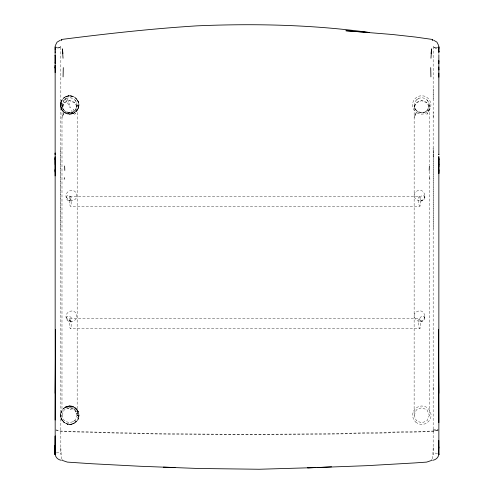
<?xml version="1.0" encoding="UTF-8"?>
<svg xmlns="http://www.w3.org/2000/svg" width="494" height="494" viewBox="0 0 494 494"><rect width="100%" height="100%" fill="white"/><g stroke="black" fill="none" stroke-linecap="round" stroke-linejoin="round"><path stroke-width="0.37" stroke-dasharray="2.47 1.85" d="M64.22 110.73L61.997 105.389L61.978 415.3L64.195 420.684L69.568 422.926L74.94 420.69L77.163 415.3L77.181 105.376L74.816 110.891L72.544 112.36L69.586 112.978L66.684 112.379M433.17 156.839L433.17 150.936M60.663 229.333L60.552 154.282L60.916 148.046M69.79 424.408L73.396 423.673L74.915 422.648C69.524 427.261 60.151 422.247 60.583 415.195L60.743 413.558M60.768 413.62L62.096 410.131L65.103 407.445L63.312 408.655M433.17 99.041L433.17 88.976M433.17 117.245L433.17 112.268M433.17 389.482L433.17 387.024M66.258 197.946C63.973 191.153 74.384 186.954 76.589 194.074C78.318 199.471 71.513 202.682 67.32 200.051C62.374 191.95 77.385 196.945 68.796 200.552M66.295 318.55C64.01 311.757 74.421 307.558 76.632 314.672C78.355 320.069 71.55 323.28 67.357 320.649C62.411 312.548 77.422 317.543 68.839 321.149M416.368 110.73L414.151 105.389L414.126 415.3L416.343 420.684L421.715 422.926L427.094 420.69L429.311 415.3L429.311 179.723M418.832 112.379L421.74 112.978L424.692 112.36L426.97 110.891L429.335 105.395L429.311 165.187M433.195 447.768L432.627 460.303M61.466 459.136L60.805 447.768M61.12 101.517L63.306 99.263L64.097 103.098L63.146 106.334L61.083 101.573L61.818 108.13L60.62 106.673L60.626 103.116L61.083 101.573L60.682 103.684L61.12 101.48L61.176 108.569C65.227 119.48 83.06 112.305 78.219 101.573M74.841 422.883C84.875 416.609 74.792 400.653 64.751 407.482L68.265 408.217L73.26 406.679L74.471 409.52L72.532 409.112L73.26 406.679L71.642 406.167L68.394 406.161L73.18 406.63M60.441 104.963L60.626 103.116L60.441 104.963L61.083 108.353L61.929 109.199L62.028 110.131L64.584 112.657M78.707 103.289L77.916 101.326L78.182 101.529L74.693 97.256L76.162 98.448L78.126 101.356L78.861 104.963L78.182 108.445M79.003 415.195L77.885 417.263L77.614 416.399L77.49 416.695L78.138 418.239L77.743 418.98L78.318 418.677C79.781 415.028 78.855 410.193 75.168 408.248L73.297 406.723M424.803 195.451C423.247 207.684 406.92 196.069 417.868 190.53C425.377 187.584 428.409 202.651 419.468 200.91M424.747 316.049C422.166 329.918 405.833 313.61 419.523 310.825C426.297 310.572 427.007 323.119 419.418 321.508M69.568 196.266L69.098 199.138L69.407 203.584L70.296 206.189L419.962 206.208L420.505 203.596L420.283 199.15L419.492 196.279L69.568 196.266L70.525 197.057L71.179 200.854L71.111 204.849L70.296 206.189M69.568 318.76L69.098 321.631L69.407 326.077L70.296 328.683L419.962 328.701L420.505 326.089L420.283 321.643L419.492 318.772L69.568 318.76L70.525 319.55L71.179 323.348L71.111 327.343L70.296 328.683M78.219 108.353L78.861 104.963L78.305 104.592L77.959 105.704L78.861 104.963A9.213 9.213 0 0 0 65.047 96.985A9.213 9.213 0 0 0 65.047 112.941A9.213 9.213 0 0 0 78.861 104.963M61.997 105.389L62.577 108.266L64.084 110.619L69.586 112.978C73.594 112.342 77.237 109.816 77.181 105.395M414.151 105.389L414.725 108.266L416.238 110.619L421.74 112.978C425.748 112.342 429.391 109.816 429.335 105.395M77.36 110.008L77.533 109.421L76.2 111.446L74.619 112.305L74.347 112.008L74.526 112.354C72.136 114.25 68.969 114.676 66.171 113.49M66.4 423.759L67.944 424.216L68.086 423.759L69.463 423.759L67.944 424.216L66.307 423.722M77.502 420.233L78.318 418.677M78.849 416.868L78.818 417.041A9.213 9.213 0 0 1 63.677 422.086A9.213 9.213 0 0 1 66.881 406.457A9.213 9.213 0 0 1 78.818 417.041M61.978 415.3L64.195 409.921L69.568 407.686L74.94 409.921L77.163 415.3M414.126 415.3L416.349 409.921L421.722 407.686L427.094 409.921L429.311 415.3M61.145 101.461C61.392 99.313 67.993 93.669 65.307 98.991L64.609 97.256C67.604 95.28 71.704 95.28 74.693 97.256L71.5 95.941L69.648 95.75L66.159 96.454M65.998 96.534L64.479 97.337M61.33 418.782L62.083 420.233L60.731 413.515L61.225 411.805M419.492 196.279L418.659 197.075L418.48 200.867L419.017 204.868L419.962 206.208M419.492 318.772L418.659 319.562L418.48 323.36L419.017 327.361L419.962 328.701M66.116 406.778L73.236 406.661M64.751 422.901L65.041 422.666C63.004 423.389 61.559 416.423 63.275 421.709M64.226 99.992L66.69 98.349M416.38 99.992L418.844 98.349M438.857 46.529L436.011 48.498L433.17 46.763L436.011 48.498L437.69 47.523L435.152 47.838L433.17 46.399L433.17 454.591L435.152 453.091L437.69 453.418M63.139 98.448L65.9 96.583M71.463 113.997L74.693 112.675M74.952 110.736L72.544 112.36A7.595 7.595 0 0 1 62.065 106.371A7.595 7.595 0 0 1 70.605 97.843A7.595 7.595 0 0 1 76.582 108.328M427.106 110.736L424.692 112.36A7.595 7.595 0 0 1 414.213 106.371A7.595 7.595 0 0 1 422.759 97.843A7.595 7.595 0 0 1 428.736 108.328M73.254 113.441L74.112 112.972M64.621 407.569L66.19 406.716L64.751 407.482M73.396 423.673L74.254 423.204M71.605 424.229L74.989 422.413L75.397 421.123L75.909 420.913L75.335 421.981L76.342 421.672L77.484 420.258M73.192 421.419L75.051 420.419M66.295 406.679L67.981 406.161L71.309 406.136M68.345 408.192L69.747 407.76M438.11 429.873L432.868 431.046L340.687 433.436A1010.922 188.362 0 0 1 107.112 432.435L61.133 431.046L55.89 429.873M438.11 430.342L432.868 431.515L387.197 432.898A1010.946 188.362 0 0 1 130.163 433.46L61.133 431.515L55.89 430.342M68.894 95.904C65.424 96.046 73.977 96.058 70.432 95.904M56.322 452.893L58.835 452.757L60.83 453.381M433.17 429.706L438.147 429.632M433.17 430.169L438.147 430.095M65.338 407.426L73.273 406.667M68.116 406.136L69.79 405.982M67.968 113.991L70.451 111.829L70.58 112.157L67.802 113.991L71.327 114.021L70.932 113.04L72.643 112.521L72.921 113.219M66.474 406.63L72.89 406.63M71.469 424.253L67.944 424.216M422.29 200.552C415.979 199.539 423.766 191.598 424.828 197.946M422.234 321.149C415.923 320.137 423.716 312.196 424.772 318.55M71.618 200.91C68.722 200.86 66.307 198.316 66.289 195.451M71.655 321.508C68.759 321.464 66.344 318.914 66.326 316.049M73.131 96.435L71.605 96.139L72.754 97.083L71.865 96.447L71.494 96.447L71.661 96.985L66.32 96.509L70.648 107.488L70.012 107.68L64.609 97.256M77.502 410.15L76.304 408.68M55.143 46.578L57.989 48.116L60.83 46.732L57.989 48.116L56.322 47.523L57.989 47.943L59.651 47.523L60.83 46.399L60.83 454.591M63.195 111.52L64.566 112.638M74.86 407.501L76.978 410.045L75.551 409.742L75.681 410.15L74.742 410.15L74.613 409.853L76.644 410.15L77.712 411.737L75.545 412.076L75.304 411.496L78.355 411.805L76.298 413.861L76.064 413.305L77.589 412.57L77.614 414.145L78.163 412.404L78.824 413.379M427.119 100.004L428.761 102.468M74.965 100.004L76.607 102.468M77.274 99.794L78.126 101.356M61.176 108.569C63.547 112.749 59.286 106.012 60.781 104.679L61.034 107.173M77.416 410.026L78.268 411.588M62.164 420.363L61.312 418.801L60.583 415.195L61.281 418.69M77.36 99.924L78.163 101.468M60.583 415.195L60.762 417.004M433.084 148.046L433.448 154.282L433.337 229.327M429.311 171.251L429.311 178.952M77.262 415.256L77.101 415.769L77.095 414.719L77.262 415.256M62.948 104.401L61.985 107.322L64.337 102.672L65.85 101.678L69.568 100.69C73.316 100.967 76.724 103.425 77.163 107.334L75.069 102.931L69.568 100.69L64.337 102.672L62.948 104.401M415.102 104.401L414.133 107.322L416.491 102.672L418.004 101.678L421.722 100.69C425.47 100.967 428.878 103.425 429.317 107.334L427.224 102.931L421.722 100.69L416.491 102.672L415.102 104.401M77.163 109.174L74.798 114.281L77.163 109.174M429.311 109.174L426.952 114.281L429.311 109.174M62.948 115.182L61.978 117.381L64.337 112.28L62.948 115.182M415.102 115.182L414.126 117.381L416.491 112.28L415.102 115.182M71.469 408.89L70.549 409.433L71.469 408.89M71.902 110.644L71.883 111.292L71.902 110.644M73.39 109.427L73.445 110.267L73.39 109.427M66.221 113.145L64.961 112.465L66.258 113.527L66.221 113.145M415.757 422.086A9.213 9.213 0 0 0 430.892 417.041A9.213 9.213 0 0 0 418.955 406.457A9.213 9.213 0 0 0 415.757 422.086M417.121 112.941A9.213 9.213 0 0 0 430.941 104.963A9.213 9.213 0 0 0 417.121 96.985A9.213 9.213 0 0 0 417.121 112.941"/><path stroke-width="0.74" d="M55.143 55.661L55.143 55.347L55.143 155.295L55.143 154.739M55.143 72.63L55.149 65.245M55.149 62.627L55.155 63.331L55.143 46.59L55.143 50.277M55.143 175.901L55.143 163.551M55.581 451.924L55.143 445.557L55.143 454.492L55.186 436.041L55.143 454.492L55.631 452.628M438.857 61.565L438.845 63.331L438.857 54.673M438.851 61.688L438.851 60.429M438.857 51.567C438.845 54.519 438.857 42.379 438.857 48.431M438.857 170.893L438.833 156.456L438.857 163.045M438.857 50.728L438.857 46.763M438.857 448.089L438.857 163.551M55.143 164.459L55.143 156.475L55.143 170.893L55.143 169.201M438.857 70.735L438.857 63.195M438.857 170.77L438.857 173.468L438.857 169.522M438.857 454.035L438.857 454.591L438.851 446.909M55.149 67.159L55.143 68.135L55.143 65.591M55.143 158.234L55.143 159.667M438.857 69.24L438.857 69.555L438.857 66.906M438.857 159.667L438.857 158.234M55.149 52.623L55.143 51.567M55.143 420.061L55.575 333.963M55.143 393.255L55.575 329.368M438.857 154.289L438.857 154.838L438.851 70.914M55.143 454.035L55.143 454.492L55.143 445.557M438.857 53.216L438.851 52.068M430.959 58.236L431.639 48.863L431.071 53.494M55.143 153.615L55.143 153.109L55.143 154.542M432.312 40.588L432.355 39.446L415.608 37.069L392.36 34.494L345.856 30.745L369.104 32.45C312.041 24.663 254.249 23.403 196.76 25.861C151.578 28.701 106.537 33.728 61.645 39.446L61.342 39.934M429.206 170.424L429.403 166.027M430.7 67.622L430.922 76.866M63.078 76.866L63.3 67.622M64.232 179.211L64.461 177.729M55.254 45.707L57.051 42.163L60.496 40.113M438.703 455.054C438.079 457.882 435.442 459.957 432.627 460.303M431.7 459.877L431.435 460.476L426.711 462.094L414.559 462.94L366.894 465.675L317.364 467.54L331.567 466.824M319.606 467.478L259.183 469.251L198.409 468.485L139.709 466.243L91.643 463.73L67.308 462.1L62.559 460.476L62.3 459.877M163.36 467.139L175.043 467.509M61.373 460.303C58.558 459.957 55.921 457.882 55.297 455.054M433.504 40.113L436.949 42.163L438.746 45.707M432.355 39.446L432.658 39.934M429.539 177.729L429.768 179.211M55.143 172.029L55.143 170.77L55.186 454.381M62.929 53.494L62.361 48.863L63.041 58.236M64.597 166.027L64.794 170.424M61.645 39.446L61.688 40.588M438.851 454.048L438.857 454.591M438.425 329.368L438.857 393.255M438.425 334.006L438.857 422.648M438.857 77.218L438.857 73.112M438.857 164.459L438.857 159.012M438.857 164.076L438.857 166.706M438.808 440.438L438.814 454.381M55.143 157.259L55.143 163.045M315.87 467.577L307.645 467.799L315.87 467.577M438.857 51.265L438.857 51.808L438.857 51.265"/></g></svg>
